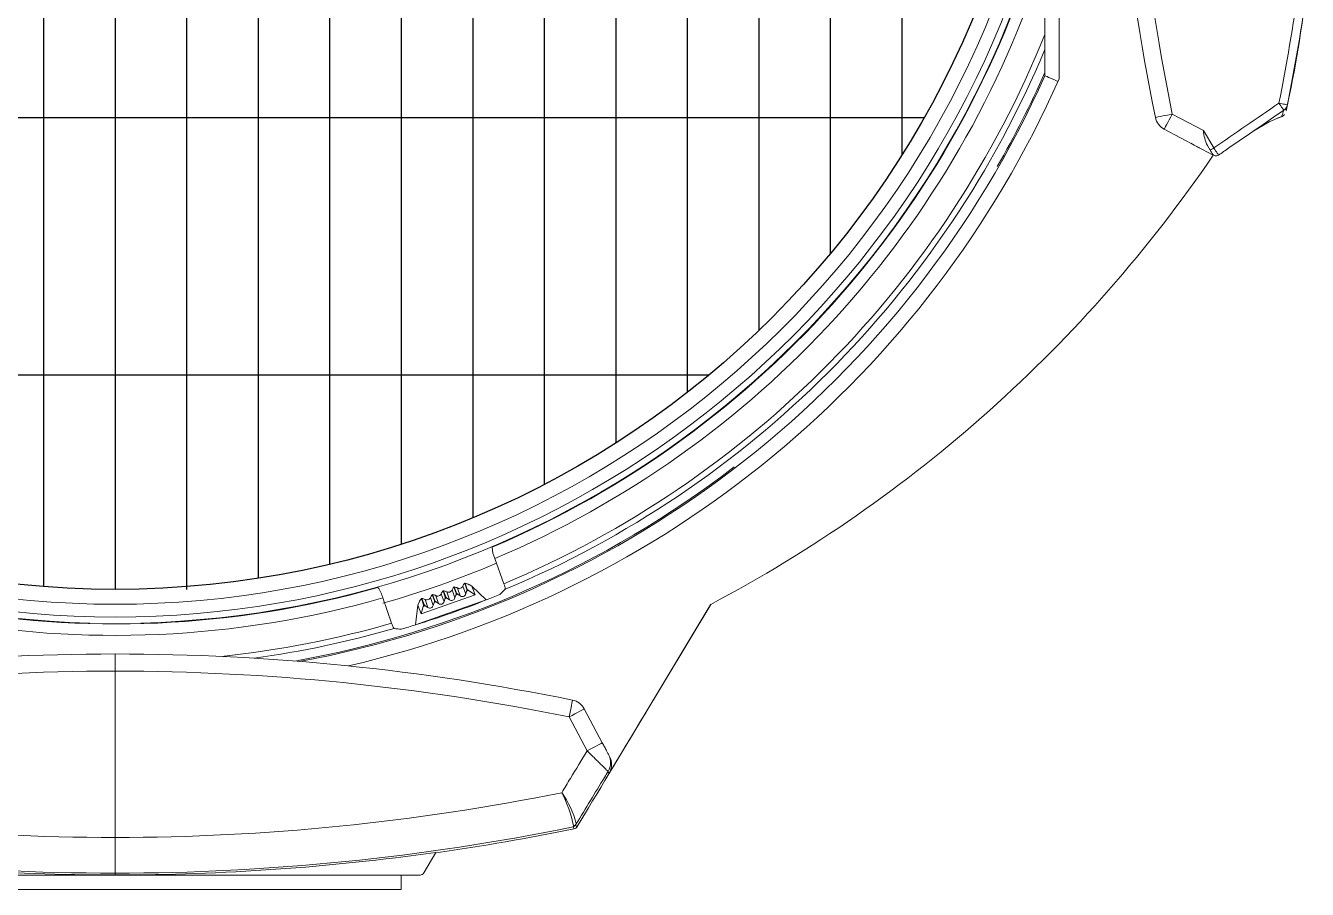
# Model space of a CAD drawing. Extents: x 9.3 to 87.2, y 0.6 to 68.8.
# Drawn here: x 37.86 to 42.34, y 22.392 to 25.412 of the extents above; entities that cross this region are included whole.
import ezdxf

# ---------------------------------------------------------------- set-up
doc = ezdxf.new("R2010")
doc.units = 0
doc.header["$MEASUREMENT"] = 0
doc.linetypes.add('SLD-Solid', pattern=[0])
doc.layers.add('OBJECT', color=7, linetype='CONTINUOUS')

msp = doc.modelspace()

# ---------------------------------------------------------------- linework, layer by layer
at = {"layer": 'OBJECT'}
for p, q in [((37.9225, 29.9295), (37.9225, 23.4508)), ((38.4225, 29.9295), (38.4225, 23.4412)), ((38.6725, 29.9005), (38.6725, 23.4799)), ((38.9225, 29.8514), (38.9225, 23.5289)), ((39.1725, 29.7815), (39.1725, 23.5989)), ((39.4225, 29.6891), (39.4225, 23.6913)), ((39.6725, 29.5722), (39.6725, 23.8082)), ((39.9225, 29.4276), (39.9225, 23.9528)), ((40.1725, 29.2507), (40.1725, 24.1297)), ((40.4225, 29.034), (40.4225, 24.3464)), ((40.6725, 28.7653), (40.6725, 24.6151)), ((40.9225, 28.4204), (40.9225, 24.96)), ((38.1725, 26.4402), (38.1725, 23.4412)), ((41.0002, 25.0902), (35.3448, 25.0902)), ((40.2476, 24.1902), (36.0974, 24.1902))]:
    msp.add_line(p, q, dxfattribs=at)
at = {"layer": 'OBJECT', "linetype": 'SLD-Solid', "lineweight": 15}
for p, q in [((41.4225, 25.2372), (41.4225, 26.8302)), ((41.4725, 25.2266), (41.4725, 26.8302)), ((41.9765, 25.0454), (41.8677, 25.1032)), ((41.8396, 25.0502), (42.0107, 24.9592)), ((41.9765, 25.0454), (42.0129, 24.9846)), ((42.0001, 24.9769), (41.9904, 24.993)), ((39.5313, 23.4609), (39.5001, 23.5492)), ((39.3204, 23.4365), (39.3187, 23.4359)), ((39.3203, 23.4363), (39.3189, 23.4358)), ((39.3266, 23.414), (39.3189, 23.4358)), ((39.3203, 23.4363), (39.328, 23.4145)), ((39.3413, 23.4047), (39.3315, 23.4324)), ((39.3602, 23.4113), (39.3504, 23.4391)), ((39.3582, 23.4498), (39.3566, 23.4492)), ((39.3581, 23.4496), (39.3567, 23.4491)), ((39.3644, 23.4273), (39.3567, 23.4491)), ((39.3581, 23.4496), (39.3658, 23.4278)), ((39.3791, 23.418), (39.3693, 23.4457)), ((39.398, 23.4247), (39.3882, 23.4524)), ((39.396, 23.4631), (39.3944, 23.4626)), ((39.3959, 23.4629), (39.3946, 23.4625)), ((39.4023, 23.4407), (39.3946, 23.4625)), ((39.3959, 23.4629), (39.4036, 23.4411)), ((39.398, 23.4247), (39.4011, 23.4347)), ((39.4082, 23.4372), (39.4011, 23.4347)), ((39.4023, 23.4407), (39.4036, 23.4411)), ((39.4308, 23.422), (39.4082, 23.4372)), ((39.42, 23.4529), (39.4103, 23.4576)), ((39.4308, 23.422), (39.42, 23.4529)), ((39.42, 23.4529), (39.4701, 23.4041)), ((39.1391, 23.3227), (39.108, 23.411)), ((39.4701, 23.4041), (39.2224, 23.3168)), ((39.2309, 23.3862), (39.2224, 23.3168)), ((39.2309, 23.3862), (39.2355, 23.3959)), ((39.2418, 23.3554), (39.2309, 23.3862)), ((39.4308, 23.422), (39.2418, 23.3554)), ((39.2447, 23.4098), (39.2431, 23.4092)), ((39.2446, 23.4096), (39.2433, 23.4092)), ((39.251, 23.3873), (39.2433, 23.4092)), ((39.2446, 23.4096), (39.2523, 23.3878)), ((39.251, 23.3873), (39.2523, 23.3878)), ((39.2657, 23.378), (39.2559, 23.4057)), ((39.2846, 23.3847), (39.2748, 23.4124)), ((39.2825, 23.4232), (39.2809, 23.4226)), ((39.2825, 23.423), (39.2811, 23.4225)), ((39.2888, 23.4007), (39.2811, 23.4225)), ((39.2825, 23.423), (39.2901, 23.4011)), ((39.2846, 23.3847), (39.2877, 23.3947)), ((39.2948, 23.3972), (39.2877, 23.3947)), ((39.2888, 23.4007), (39.2901, 23.4011)), ((39.3035, 23.3914), (39.2937, 23.4191)), ((39.3035, 23.3914), (39.2948, 23.3972)), ((39.3224, 23.398), (39.3126, 23.4257)), ((39.3224, 23.398), (39.3255, 23.408)), ((39.3326, 23.4105), (39.3255, 23.408)), ((39.3266, 23.414), (39.328, 23.4145)), ((39.3413, 23.4047), (39.3326, 23.4105)), ((39.3602, 23.4113), (39.3633, 23.4213)), ((39.3704, 23.4238), (39.3633, 23.4213)), ((39.3644, 23.4273), (39.3658, 23.4278)), ((39.3791, 23.418), (39.3704, 23.4238)), ((40.2546, 23.3888), (39.9344, 22.8559)), ((40.0414, 23.0337), (40.255, 23.3894)), ((39.2418, 23.3554), (39.2499, 23.3813)), ((39.2569, 23.3839), (39.2499, 23.3813)), ((39.2657, 23.378), (39.2569, 23.3839)), ((38.0825, 23.3233), (38.0825, 23.3214)), ((38.1725, 23.2152), (38.1725, 23.1552)), ((38.1725, 23.2152), (38.1725, 23.1552)), ((38.1725, 22.5738), (38.1725, 23.1552)), ((38.1725, 22.5738), (38.1725, 23.1552)), ((39.7595, 22.995), (39.8224, 22.8767)), ((39.8754, 22.9049), (39.8125, 23.0231)), ((39.9344, 22.8559), (39.9245, 22.8394)), ((39.788, 22.6116), (39.8237, 22.6711)), ((38.1725, 22.5738), (38.1725, 22.4488)), ((38.1725, 22.5738), (38.1725, 22.4488)), ((39.2933, 22.5215), (39.2519, 22.4497)), ((38.1725, 22.4426), (38.1725, 22.4488)), ((38.1725, 22.4426), (38.1725, 22.4488)), ((38.1725, 22.4422), (37.0975, 22.4422)), ((38.1725, 22.4426), (38.1725, 22.4422)), ((38.1725, 22.4426), (38.1725, 22.4422)), ((38.1725, 22.4422), (39.2389, 22.4422)), ((39.1725, 22.4422), (39.1725, 22.3922)), ((37.1725, 22.3922), (39.1725, 22.3922))]:
    msp.add_line(p, q, dxfattribs=at)
at = {"layer": 'OBJECT', "linetype": 'SLD-Solid', "lineweight": 15, "flags": 128}
for points in [[(41.4225, 25.2372), (41.4234, 25.2368), (41.4259, 25.2357), (41.43, 25.2339), (41.4356, 25.2314), (41.4424, 25.2283), (41.4503, 25.2248), (41.4589, 25.221), (41.468, 25.2169)], [(42.2576, 25.1165), (42.2572, 25.117), (42.2562, 25.1185), (42.2546, 25.1208), (42.2525, 25.1238), (42.2499, 25.1276), (42.247, 25.1318), (42.2438, 25.1364), (42.2406, 25.1412)], [(42.27, 25.1354), (42.2694, 25.1355), (42.2677, 25.1358), (42.265, 25.1364), (42.2614, 25.1371), (42.2569, 25.138), (42.2518, 25.139), (42.2463, 25.1401), (42.2406, 25.1412)], [(41.8677, 25.1032), (41.8563, 25.1008), (41.8452, 25.0986), (41.8351, 25.0965), (41.8262, 25.0947), (41.8189, 25.0932), (41.8134, 25.0921), (41.8101, 25.0914), (41.809, 25.0912)], [(41.8396, 25.0502), (41.8401, 25.0512), (41.8417, 25.0542), (41.8443, 25.0591), (41.8478, 25.0657), (41.8521, 25.0737), (41.857, 25.0829), (41.8622, 25.0928), (41.8677, 25.1032)], [(42.1533, 25.0445), (42.2069, 25.0764), (42.2415, 25.0912)], [(41.9325, 25.0008), (41.9384, 24.9977), (41.944, 24.9947), (41.9492, 24.9919), (41.9537, 24.9895), (41.9575, 24.9875), (41.9602, 24.986), (41.9619, 24.9851), (41.9625, 24.9848)], [(42.0001, 24.9769), (42.0003, 24.9771), (42.0011, 24.9775), (42.0022, 24.9782), (42.0038, 24.9792), (42.0058, 24.9804), (42.008, 24.9817), (42.0104, 24.9831), (42.0129, 24.9846)], [(42.0107, 24.9592), (42.0109, 24.9593), (42.0112, 24.9595), (42.0118, 24.9598)], [(39.7595, 22.995), (39.7619, 23.0064), (39.7641, 23.0175), (39.7662, 23.0276), (39.768, 23.0365), (39.7695, 23.0438), (39.7706, 23.0493), (39.7713, 23.0526), (39.7715, 23.0538)], [(39.7595, 22.995), (39.7699, 23.0005), (39.7798, 23.0057), (39.789, 23.0106), (39.797, 23.0149), (39.8036, 23.0184), (39.8085, 23.021), (39.8115, 23.0226), (39.8125, 23.0231)], [(39.8224, 22.8767), (39.8328, 22.8822), (39.8427, 22.8875), (39.8519, 22.8923), (39.8599, 22.8966), (39.8665, 22.9001), (39.8714, 22.9027), (39.8744, 22.9043), (39.8754, 22.9049)]]:
    msp.add_lwpolyline(points, dxfattribs=at)
at = {"layer": 'OBJECT'}
msp.add_circle((38.1725, 26.6902), 3.249, dxfattribs=at)
at = {"layer": 'OBJECT', "linetype": 'SLD-Solid', "lineweight": 15}
for centre, radius, start, end in [((49.6475, 26.6902), 8, 168.47029, 191.52971), ((49.6475, 26.6902), 7.94, 168.47029, 191.52971), ((38.1725, 26.6902), 3.3011, 190.0967, 270), ((38.1725, 26.6902), 3.3011, 270, 349.9033), ((38.1725, 26.6902), 3.346, 193.7606, 270), ((38.1725, 26.6902), 3.346, 270, 346.2394), ((38.1725, 26.6902), 3.3681, 195.2174, 268.4688), ((38.1725, 26.6902), 3.3681, 271.5312, 344.7826), ((38.1725, 26.6902), 3.37, 293.0139, 344.6641), ((38.1725, 26.6902), 3.41, 292.9127, 342.3789), ((38.6126, 25.9364), 3.7443, 347.3463, 354.0856), ((38.1725, 26.6902), 3.5035, 292.8193, 338.0701), ((38.1725, 26.6902), 3.5235, 292.7725, 337.2765), ((38.1725, 26.6902), 3.56, 280.4212, 335.9122), ((38.1725, 26.6902), 3.61, 283.0563, 336.0821), ((38.1725, 26.6902), 3.5557, 330.1383, 336.0687), ((42.2406, 25.1412), 0.03, 304.5142, 348.7956), ((41.8677, 25.1032), 0.06, 191.5297, 242), ((42.2393, 25.1168), 0.0256, 292.2154, 324.3802), ((42.1328, 25.059), 0.1569, 184.9893, 204.882), ((37.9676, 27.7134), 4.8921, 297.8714, 325.7374), ((42.0207, 24.9718), 0.015, 211.0018, 304.5224), ((38.1725, 26.6902), 3.41, 232.9127, 285.9222), ((38.1725, 26.6902), 3.37, 233.0139, 285.821), ((38.1725, 26.6902), 3.5557, 280.1784, 307.4936), ((39.6004, 23.5959), 0.1106, 183.9112, 204.9877), ((38.1725, 26.6902), 3.4278, 285.8388, 292.8946), ((39.0007, 23.3846), 0.1106, 13.8451, 34.9251), ((39.3373, 23.4173), 0.0261, 134.7541, 161.1559), ((39.3176, 23.4104), 0.026, 57.6508, 84.112), ((39.3377, 23.445), 0.014, 260.5268, 318.0319), ((39.3751, 23.4306), 0.0261, 134.7448, 161.1652), ((39.3554, 23.4237), 0.026, 57.6545, 84.1082), ((39.3755, 23.4583), 0.014, 260.5297, 318.029), ((39.4129, 23.444), 0.0261, 134.7496, 161.1651), ((39.3908, 23.4273), 0.036, 57.2009, 81.7841), ((39.3879, 23.4402), 0.0144, 337.166, 1.6807), ((39.415, 23.4498), 0.0143, 217.1235, 241.6733), ((39.472, 23.435), 0.0647, 5.6368, 23.596), ((38.1725, 26.6902), 3.5329, 287.2876, 291.5473), ((39.273, 23.3826), 0.0398, 138.2293, 160.4849), ((39.242, 23.3837), 0.026, 57.6553, 84.1093), ((39.2367, 23.3869), 0.0143, 337.1502, 1.6857), ((39.2637, 23.3964), 0.0143, 217.1235, 241.6733), ((39.2621, 23.4184), 0.014, 260.5324, 318.0263), ((39.2995, 23.404), 0.0261, 134.7541, 161.1559), ((39.2798, 23.3971), 0.026, 57.6553, 84.1093), ((39.2745, 23.4002), 0.0144, 337.1606, 1.6753), ((39.3016, 23.4098), 0.0143, 217.1316, 241.6724), ((39.2999, 23.4317), 0.014, 260.5306, 318.0281), ((39.3108, 23.4008), 0.0119, 232.275, 346.5599), ((39.3123, 23.4136), 0.0144, 337.166, 1.6807), ((39.3394, 23.4231), 0.0143, 217.1316, 241.6724), ((39.3486, 23.4141), 0.0119, 232.2766, 346.5582), ((39.3501, 23.4269), 0.0144, 337.166, 1.6807), ((39.3772, 23.4364), 0.0143, 217.1208, 241.6832), ((39.3864, 23.4275), 0.0119, 232.2772, 346.5577), ((38.1725, 26.6902), 3.5329, 291.5473, 292.3785), ((39.273, 23.3875), 0.0119, 232.272, 346.564), ((38.1725, 26.6902), 3.5035, 276.1003, 286.0156), ((38.1725, 26.6902), 3.5235, 277.9315, 286.0625), ((39.2015, 23.3396), 0.0646, 195.2298, 213.21), ((38.1725, 26.6902), 3.5329, 286.4565, 287.2876), ((38.1725, 15.2152), 8, 90, 101.52971), ((38.1725, 15.2152), 8, 78.47029, 90), ((38.1725, 15.2152), 7.94, 90, 101.52971), ((38.1725, 15.2152), 7.94, 78.47029, 90), ((39.7595, 22.995), 0.06, 28, 78.4703), ((251.5382, -104.1794), 246.8078, 148.973532, 149.076395), ((39.8443, 22.8356), 0.06, 328.7896, 27.9977), ((39.848, 22.8286), 0.06, 328.9994, 28.0003), ((40.2266, 22.9861), 0.3775, 208.7444, 209.9296), ((38.1725, 30.4392), 7.8654, 258.55079, 270), ((38.1725, 30.4392), 7.8654, 270, 281.44921), ((39.4486, 22.5308), 0.3481, 15.0834, 34.98), ((39.3036, 22.5126), 0.4822, 12.2403, 26.8407), ((38.1725, 30.4392), 7.9903, 258.3973, 270), ((38.1725, 30.4392), 7.9903, 270, 281.55564), ((38.1725, 30.4392), 7.998, 278.06732, 281.57494), ((39.7701, 22.6255), 0.015, 281.563, 328.7908), ((39.7727, 22.6288), 0.0141, 278.3728, 328.1157), ((39.7743, 22.6185), 0.015, 281.5731, 329.0012), ((39.2389, 22.4572), 0.015, 269.9945, 330.0045)]:
    msp.add_arc(centre, radius, start, end, dxfattribs=at)
for centre, start_param, end_param in [((36.5599, 26.1218), 5.169493, 5.175664), ((39.7851, 27.2586), 4.249114, 4.255285)]:
    msp.add_ellipse(centre, major_axis=(4.0437, 1.4254), ratio=0.917044, start_param=start_param, end_param=end_param, dxfattribs=at)
for points, degree in [([(42.3102, 25.5479), (42.2905, 25.4117), (42.2673, 25.2761), (42.2406, 25.1412)], 3), ([(42.27, 25.1354), (42.2968, 25.2708), (42.3201, 25.4069), (42.3399, 25.5436)], 3), ([(41.468, 25.2169), (41.4696, 25.2201), (41.4711, 25.2233), (41.4725, 25.2266)], 3), ([(42.2372, 25.0893), (42.2406, 25.09), (42.2438, 25.0913), (42.2467, 25.0931)], 3), ([(39.3354, 23.4312), (39.3315, 23.4324)], 1), ([(39.3504, 23.4391), (39.3481, 23.4356)], 1), ([(39.3732, 23.4445), (39.3693, 23.4457)], 1), ([(39.3882, 23.4524), (39.3859, 23.449)], 1), ([(39.2598, 23.4045), (39.2559, 23.4057)], 1), ([(39.2748, 23.4124), (39.2725, 23.409)], 1), ([(39.2976, 23.4179), (39.2937, 23.4191)], 1), ([(39.3126, 23.4257), (39.3103, 23.4223)], 1), ([(39.901, 22.8568), (39.9006, 22.8574), (39.8994, 22.8598), (39.8973, 22.8637)], 3), ([(39.8994, 22.7977), (39.9078, 22.8116), (39.9161, 22.8255), (39.9245, 22.8394)], 3), ([(39.7731, 22.6108), (39.7731, 22.611), (39.7736, 22.6124), (39.7748, 22.6149)], 3), ([(39.7773, 22.6038), (39.7762, 22.6037), (39.7749, 22.606), (39.7731, 22.6108)], 3), ([(39.7847, 22.6213), (39.7835, 22.6191), (39.7829, 22.6179), (39.783, 22.6177)], 3), ([(39.783, 22.6177), (39.7847, 22.613), (39.7861, 22.6107), (39.7871, 22.6108)], 3), ([(39.7871, 22.6108), (39.7876, 22.6118)], 1), ([(37.0517, 22.5215), (37.4235, 22.4689), (37.7971, 22.4426), (38.1725, 22.4426)], 3), ([(39.2933, 22.5215), (38.9216, 22.4689), (38.548, 22.4426), (38.1725, 22.4426)], 3)]:
    msp.add_open_spline(points, degree=degree, dxfattribs=at)
for points, knots in [([(42.2406, 25.1412), (42.202, 25.1147), (42.1635, 25.0882), (42.1249, 25.0617), (42.0876, 25.036), (42.0503, 25.0103), (42.0129, 24.9846)], [0, 0, 0, 0, 0.003565496, 0.003565496, 0.003565496, 0.007017211, 0.007017211, 0.007017211, 0.007017211]), ([(42.2662, 25.1162), (42.266, 25.1156), (42.2659, 25.115), (42.2658, 25.1143), (42.2656, 25.1133), (42.2676, 25.1234), (42.2696, 25.1337), (42.27, 25.1354)], [0, 0, 0, 0, 0.365372, 0.380724, 0.399329, 0.900884, 1, 1, 1, 1]), ([(42.0292, 24.9594), (42.0413, 24.9677), (42.0534, 24.9761), (42.0655, 24.9844), (42.1295, 25.0284), (42.1935, 25.0725), (42.2576, 25.1165)], [0.00040516, 0.00040516, 0.00040516, 0.00040516, 0.001524, 0.001524, 0.001524, 0.007445876, 0.007445876, 0.007445876, 0.007445876]), ([(42.2519, 25.1003), (42.2507, 25.0967), (42.2494, 25.0927), (42.249, 25.093), (42.2489, 25.0931)], [0, 0, 0, 0, 0.876019, 1, 1, 1, 1]), ([(42.2576, 25.1165), (42.257, 25.1146), (42.2546, 25.1068), (42.253, 25.1031), (42.2519, 25.1003)], [0, 0, 0, 0, 0.249402, 1, 1, 1, 1]), ([(42.0078, 24.964), (42.0078, 24.964), (42.007, 24.9654), (42.0042, 24.9701), (42.0021, 24.9735), (42.0001, 24.9769)], [0, 0, 0, 0, 0.5, 0.5, 1, 1, 1, 1]), ([(42.0129, 24.9846), (42.0173, 24.9779), (42.0215, 24.9713), (42.026, 24.9644), (42.0272, 24.9625), (42.0288, 24.96), (42.0292, 24.9594), (42.0292, 24.9594)], [0, 0, 0, 0, 0.5, 0.5, 0.75, 0.75, 1, 1, 1, 1]), ([(39.8973, 22.8637), (39.8972, 22.8638), (39.8965, 22.8652), (39.894, 22.8699), (39.8922, 22.8732), (39.8881, 22.881), (39.8857, 22.8855), (39.8807, 22.8949), (39.8781, 22.8999), (39.8754, 22.9049)], [0, 0, 0, 0, 0.25, 0.25, 0.5, 0.5, 0.75, 0.75, 1, 1, 1, 1]), ([(39.8224, 22.8767), (39.8029, 22.8445), (39.7835, 22.8123), (39.764, 22.7802), (39.7539, 22.7636), (39.7439, 22.7469), (39.7338, 22.7303)], [0.001774252, 0.001774252, 0.001774252, 0.001774252, 0.004640259, 0.004640259, 0.004640259, 0.00612036, 0.00612036, 0.00612036, 0.00612036]), ([(39.8224, 22.8767), (39.8318, 22.8674), (39.8412, 22.8582), (39.8542, 22.8454), (39.8584, 22.8412), (39.8663, 22.8334), (39.87, 22.8298), (39.8768, 22.8231), (39.8799, 22.82), (39.8853, 22.8147), (39.8876, 22.8124), (39.8915, 22.8086), (39.8929, 22.8071), (39.895, 22.8051), (39.8955, 22.8046), (39.8956, 22.8045)], [0, 0, 0, 0, 0.25, 0.25, 0.375, 0.375, 0.5, 0.5, 0.625, 0.625, 0.75, 0.75, 0.875, 0.875, 1, 1, 1, 1]), ([(39.7847, 22.6213), (39.8175, 22.6755), (39.8502, 22.7296), (39.883, 22.7837), (39.8872, 22.7906), (39.8914, 22.7976), (39.8956, 22.8045)], [0.000259417, 0.000259417, 0.000259417, 0.000259417, 0.00508, 0.00508, 0.00508, 0.005698078, 0.005698078, 0.005698078, 0.005698078])]:
    msp.add_open_spline(points, degree=3, knots=knots, dxfattribs=at)

doc.saveas('drawing.dxf')
